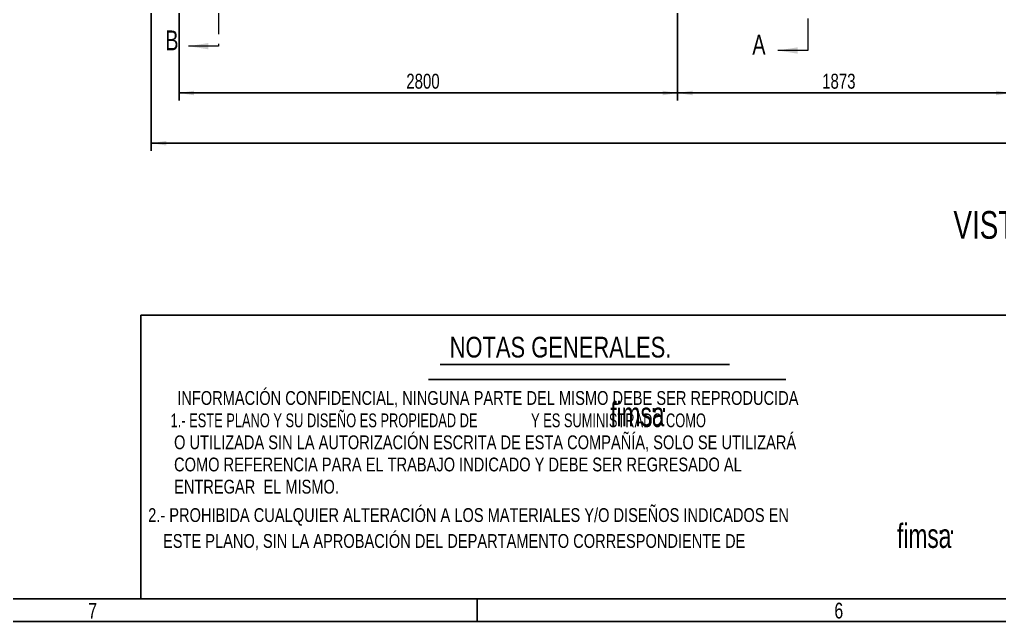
# Model space of a CAD drawing. Header units: millimetres. Extents: x 861 to 27901, y 673 to 17923.
# Drawn here: x 5683 to 10047, y 673 to 3355 of the extents above; entities that cross this region are included whole.
import ezdxf

# ---------------------------------------------------------------- set-up
doc = ezdxf.new("R2010")
doc.units = ezdxf.units.MM
doc.header["$LTSCALE"] = 33.3
doc.linetypes.add('CENTER', pattern=[10.16, 6.35, -1.27, 1.27, -1.27])
doc.layers.add('CAPA_1', color=7, linetype='Continuous')
doc.layers.add('SLD-0_0', color=7, linetype='Continuous')
doc.styles.add('SLDTEXTSTYLE0', font='TXT', dxfattribs={"width": 0.75})
doc.styles.add('SLDTEXTSTYLE1', font='TXT', dxfattribs={"width": 0.7})
doc.styles.add('SLDTEXTSTYLE20', font='TXT', dxfattribs={"width": 0.633333})
doc.styles.add('SLDTEXTSTYLE21', font='TXT', dxfattribs={"width": 0.791139})
doc.styles.add('SLDTEXTSTYLE22', font='TXT', dxfattribs={"width": 0.695321})
doc.dimstyles.new('SLDDIMSTYLE0', dxfattribs={"dimtxt": 66.6, "dimasz": 66.6, "dimexe": 0, "dimexo": 0.0625, "dimgap": 16.65, "dimtad": 2, "dimdec": 0, "dimlfac": 1.261261, "dimrnd": 1e-09, "dimzin": 12, "dimdsep": 46, "dimtxsty": 'SLDTEXTSTYLE0', "dimsah": 1, "dimcen": 0.09, "dimadec": 0, "dimazin": 3, "dimtfac": 1, "dimtdec": 0, "dimtofl": 0, "dimtmove": 0, "dimatfit": 3, "dimfxl": 1, "dimfrac": 2, "dimtolj": 1, "dimtzin": 12, "dimarcsym": 0})

# ---------------------------------------------------------------- blocks, each defined once
blk = doc.blocks.new('_D')
at = {"layer": 'CAPA_1', "transparency": 16777216}
for p, q in [((6393.6, 3517.5), (6393.6, 2994.6)), ((8613.6, 3525), (8613.6, 2994.6)), ((6393.6, 3027.9), (8613.6, 3027.9))]:
    blk.add_line(p, q, dxfattribs=at)
for points in [[(6393.6, 3027.9), (6460.2, 3017.7), (6460.2, 3038.1)], [(8613.6, 3027.9), (8547, 3038.1), (8547, 3017.7)]]:
    blk.add_solid(points, dxfattribs=at)
at = {"layer": 'CAPA_1', "transparency": 16777216, "insert": (7405.2, 3113.8), "char_height": 66.6, "attachment_point": 1, "style": 'SLDTEXTSTYLE0'}
blk.add_mtext('2800', dxfattribs=at)
blk = doc.blocks.new('_D_1')
at = {"layer": 'CAPA_1', "transparency": 16777216}
for p, q in [((8613.6, 3525), (8613.6, 2994.6)), ((10098.7, 3525), (10098.7, 2994.6)), ((8613.6, 3027.9), (10098.7, 3027.9))]:
    blk.add_line(p, q, dxfattribs=at)
for points in [[(8613.6, 3027.9), (8680.2, 3017.7), (8680.2, 3038.1)], [(10098.7, 3027.9), (10032.1, 3038.1), (10032.1, 3017.7)]]:
    blk.add_solid(points, dxfattribs=at)
at = {"layer": 'CAPA_1', "transparency": 16777216, "insert": (9257.7, 3113.8), "char_height": 66.6, "attachment_point": 1, "style": 'SLDTEXTSTYLE0'}
blk.add_mtext('1873', dxfattribs=at)
blk = doc.blocks.new('_D_8')
at = {"layer": 'CAPA_1', "transparency": 16777216}
for p, q in [((6269.3, 3485.1), (6269.3, 2770.9)), ((14197.9, 3485.1), (14197.9, 2770.9)), ((6269.3, 2804.2), (14197.9, 2804.2))]:
    blk.add_line(p, q, dxfattribs=at)
for points in [[(6269.3, 2804.2), (6335.9, 2794), (6335.9, 2814.5)], [(14197.9, 2804.2), (14131.3, 2814.5), (14131.3, 2794)]]:
    blk.add_solid(points, dxfattribs=at)
at = {"layer": 'CAPA_1', "transparency": 16777216, "insert": (10110.6, 2890.1), "char_height": 66.6, "attachment_point": 1, "style": 'SLDTEXTSTYLE0'}
blk.add_mtext('10000', dxfattribs=at)

msp = doc.modelspace()

# ---------------------------------------------------------------- linework, layer by layer
at = {"color": 7, "linetype": 'CENTER', "lineweight": 18}
for p, q in [((9193.75, 7419.35), (9193.75, 3217.3)), ((6569.33, 7222.6), (6569.33, 3236.58))]:
    msp.add_line(p, q, dxfattribs=at)
at = {"color": 7, "linetype": 'Continuous', "lineweight": 18}
for p, q in [((6569.33, 3236.58), (6435.41, 3236.58)), ((9193.75, 3217.3), (9059.83, 3217.3))]:
    msp.add_line(p, q, dxfattribs=at)
for points in [[(6435.41, 3236.58), (6523.51, 3222.49), (6523.51, 3250.68)], [(9059.83, 3217.3), (9147.94, 3203.21), (9147.94, 3231.4)]]:
    msp.add_solid(points, dxfattribs=at)
at = {"layer": 'CAPA_1'}
for p, q in [((6222.12, 2038.5), (27800.81, 2038.5)), ((6222.12, 2038.5), (6222.12, 773.1)), ((961.01, 773.1), (27800.81, 773.1)), ((7720.91, 673.2), (7720.91, 773.1)), ((861.11, 673.2), (27900.71, 673.2))]:
    msp.add_line(p, q, dxfattribs=at)
at = {"layer": 'SLD-0_0'}
msp.add_line((7556.25, 1817.71), (8845.11, 1817.71), dxfattribs=at)
at = {"layer": 'SLD-0_0', "color": 5}
msp.add_line((7504.85, 1751.41), (9096.31, 1751.41), dxfattribs=at)

# ---------------------------------------------------------------- texts
at = {"color": 7, "linetype": 'Continuous', "char_height": 88.11, "attachment_point": 1, "style": 'SLDTEXTSTYLE0'}
for s, insert in [('B', (6331.81, 3306.46)), ('A', (8946.59, 3287.18))]:
    msp.add_mtext(s, dxfattribs=dict(at, insert=insert))
at = {"layer": 'CAPA_1', "attachment_point": 1, "style": 'SLDTEXTSTYLE0'}
for s, insert, char_height in [('VISTA LATERAL', (9842.68, 2501.74), 123.3487), ('7', (5988.18, 755.26), 70.48), ('6', (9312.19, 756.62), 70.48)]:
    msp.add_mtext(s, dxfattribs=dict(at, insert=insert, char_height=char_height))
at = {"layer": 'SLD-0_0', "attachment_point": 1}
for s, insert, char_height, style in [('NOTAS GENERALES.', (7598.32, 1941.54), 92.3076, 'SLDTEXTSTYLE21'), ('INFORMACIÓN CONFIDENCIAL, NINGUNA PARTE DEL MISMO DEBE SER REPRODUCIDA', (6385, 1699.6), 61.5384, 'SLDTEXTSTYLE21'), ('1.- ESTE PLANO Y SU DISEÑO ES PROPIEDAD DE               Y ES SUMINISTRADO COMO', (6355.32, 1599.93), 61.5384, 'SLDTEXTSTYLE22'), ('fimsa', (8314, 1650.89), 107.892, 'SLDTEXTSTYLE1'), ('.', (8492.77, 1714.6), 107.89, 'SLDTEXTSTYLE1'), ('.', (8538.91, 1714.6), 107.89, 'SLDTEXTSTYLE1'), ('O UTILIZADA SIN LA AUTORIZACIÓN ESCRITA DE ESTA COMPAÑÍA, SOLO SE UTILIZARÁ', (6370.81, 1502.11), 61.5384, 'SLDTEXTSTYLE21'), ('COMO REFERENCIA PARA EL TRABAJO INDICADO Y DEBE SER REGRESADO AL', (6370.81, 1403.26), 61.5384, 'SLDTEXTSTYLE21'), ('ENTREGAR  EL MISMO.', (6370.81, 1304.4), 61.5384, 'SLDTEXTSTYLE21'), ('2.- PROHIBIDA CUALQUIER ALTERACIÓN A LOS MATERIALES Y/O DISEÑOS INDICADOS EN', (6255.42, 1177.82), 61.5384, 'SLDTEXTSTYLE21'), ('fimsa', (9591.67, 1108.6), 107.892, 'SLDTEXTSTYLE1'), ('ESTE PLANO, SIN LA APROBACIÓN DEL DEPARTAMENTO CORRESPONDIENTE DE', (6321.69, 1062.45), 61.5384, 'SLDTEXTSTYLE21'), ('. .', (9772.34, 1170.73), 107.892, 'SLDTEXTSTYLE20')]:
    msp.add_mtext(s, dxfattribs=dict(at, insert=insert, char_height=char_height, style=style))

# ---------------------------------------------------------------- dimensions: what is measured, and where the dimension line sits
at = {"layer": 'CAPA_1'}
for base, p1, p2, picture, middle in [((8613.57, 3027.9), (6393.57, 3559.77), (8613.57, 3567.32), '_D', (7503.57, 3027.9)), ((10098.7, 3027.9), (8613.57, 3567.32), (10098.7, 3567.32), '_D_1', (9356.14, 3027.9)), ((14197.89, 2804.21), (6269.32, 3527.44), (14197.89, 3527.44), '_D_8', (10233.6, 2804.21))]:
    dim = msp.add_linear_dim(base=base, p1=p1, p2=p2, dimstyle='SLDDIMSTYLE0', dxfattribs=at)
    dim.commit()
    dim.dimension.update_dxf_attribs({"geometry": picture, "text_midpoint": middle, "dimtype": 160})

doc.saveas('drawing.dxf')
